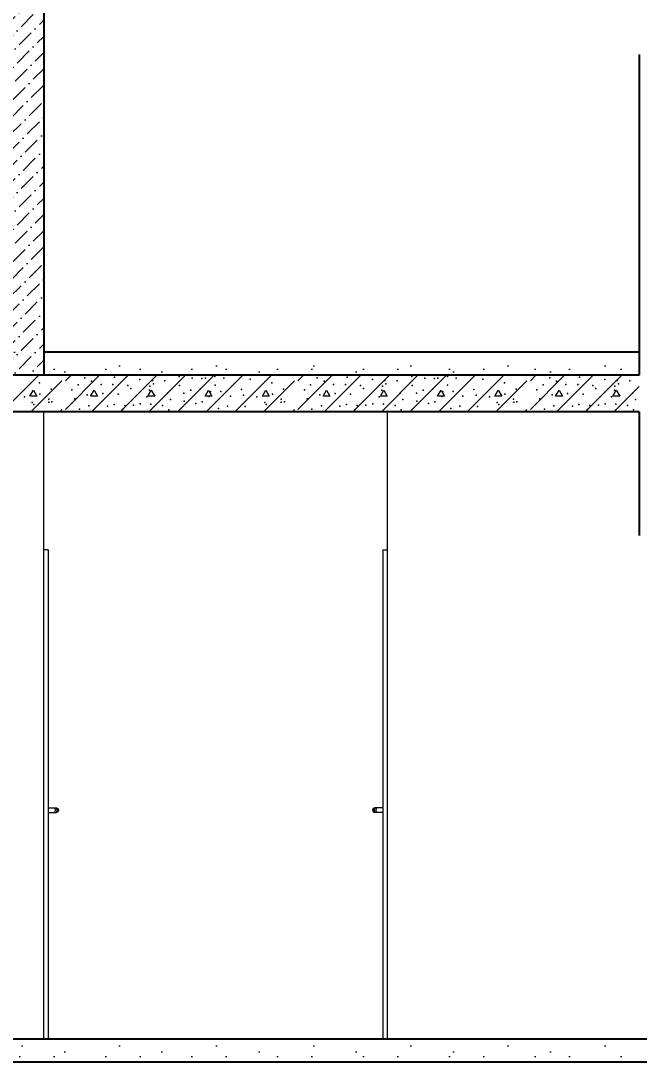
# Model space of a CAD drawing. Header units: millimetres. Extents: x 18162 to 7085488, y 72188 to 247925.
# Drawn here: x 3673479 to 3676179, y 137018 to 141565 of the extents above; entities that cross this region are included whole.
import ezdxf

# ---------------------------------------------------------------- set-up
doc = ezdxf.new("R2010")
doc.units = ezdxf.units.MM
doc.header["$MEASUREMENT"] = 0
doc.linetypes.add('Dot & Dashed', pattern=[670.277762, 317.5, -176.388889, 0, -176.388874])
doc.layers.add('Archicad Doors', color=7, linetype='Continuous')
doc.layers.add('Structural - Bearing', color=7, linetype='Continuous')
doc.styles.add('GENERATED_STYLE_3', font='', dxfattribs={"width": 0.8})
doc.styles.get('GENERATED_STYLE_3').set_extended_font_data('ISOCPEUR MON')
doc.dimstyles.new('GENERATED_STYLE__5', dxfattribs={"dimtxt": 220.000005, "dimasz": 114, "dimexe": 0.18, "dimexo": 150, "dimgap": 0, "dimtad": 1, "dimdec": 0, "dimzin": 0, "dimdsep": 46, "dimtxsty": 'GENERATED_STYLE_3', "dimblk": 'ARROWHEAD_2', "dimblk1": 'ARROWHEAD_2', "dimblk2": 'ARROWHEAD_2', "dimcen": 0.09, "dimclrd": 13, "dimclre": 13, "dimclrt": 13, "dimadec": 0, "dimazin": 0, "dimtfac": 1, "dimtdec": 4, "dimtmove": 0, "dimatfit": 3, "dimfxl": 1, "dimtolj": 1, "dimtzin": 0, "dimarcsym": 0})
pattern_1 = [(0, (3761974.7, 95118), (0, 779.423), [48.75, -401.25]), (0, (3762199.7, 95507.7), (0, 779.423), [48.75, -401.25]), (60, (3761974.7, 95118), (-675, 389.7114), [48.75, -401.25]), (60, (3762424.7, 95118), (-675, 389.7114), [48.75, -401.25]), (120, (3762023.5, 95118), (675, 389.7114), [48.75, -401.25]), (120, (3762473.5, 95118), (675, 389.7114), [48.75, -401.25]), (0, (3761974.73, 95193), (0, 150), [0, -150, 0, -225]), (45, (3762049.73, 95193), (-106.06602, 106.06602), [0, -112.5, 0, -187.5])]

# ---------------------------------------------------------------- blocks, each defined once
blk = doc.blocks.new('*X951', base_point=(3761974.7, 95118))
at = {"layer": 'Structural - Bearing', "color": 7, "linetype": 'Continuous', "lineweight": 9}
for p, q in [((3673398.1, 139858), (3673558.1, 140018)), ((3673673.9, 139993.7), (3673698.2, 140018)), ((3673673.9, 139868.7), (3673823.2, 140018)), ((3673788.2, 139858), (3673948.2, 140018)), ((3673913.2, 139858), (3674073.2, 140018)), ((3674038.2, 139858), (3674198.2, 140018)), ((3674163.2, 139858), (3674323.2, 140018)), ((3674288.2, 139858), (3674448.2, 140018)), ((3674413.2, 139858), (3674573.2, 140018)), ((3674689, 139993.7), (3674713.3, 140018)), ((3674689, 139868.7), (3674838.3, 140018)), ((3674803.3, 139858), (3674963.3, 140018)), ((3674928.3, 139858), (3675088.3, 140018)), ((3675053.3, 139858), (3675213.3, 140018)), ((3675178.3, 139858), (3675338.3, 140018)), ((3675303.3, 139858), (3675463.3, 140018)), ((3675428.3, 139858), (3675588.3, 140018)), ((3675704.2, 139993.7), (3675728.4, 140018)), ((3675704.2, 139868.7), (3675853.4, 140018)), ((3675818.4, 139858), (3675978.4, 140018)), ((3675943.4, 139858), (3676103.4, 140018)), ((3673523.1, 139858), (3673658.8, 139993.7)), ((3674538.2, 139858), (3674673.9, 139993.7)), ((3675553.3, 139858), (3675689, 139993.7)), ((3676068.4, 139858), (3676179.1, 139968.6)), ((3673518.6, 139926.1), (3673533.8, 139952.1)), ((3673548.7, 139926), (3673518.6, 139926.1)), ((3673533.8, 139952.1), (3673548.7, 139926)), ((3673783.8, 139926.1), (3673798.9, 139952.1)), ((3673813.8, 139926), (3673783.8, 139926.1)), ((3673798.9, 139952.1), (3673813.8, 139926)), ((3674033.8, 139926.1), (3674048.9, 139952.1)), ((3674063.8, 139926), (3674033.8, 139926.1)), ((3674048.9, 139952.1), (3674063.8, 139926)), ((3674283.8, 139926.1), (3674298.9, 139952.1)), ((3674313.8, 139926), (3674283.8, 139926.1)), ((3674298.9, 139952.1), (3674313.8, 139926)), ((3674533.8, 139926.1), (3674548.9, 139952.1)), ((3674563.8, 139926), (3674533.8, 139926.1)), ((3674548.9, 139952.1), (3674563.8, 139926)), ((3674798.9, 139926.1), (3674814, 139952.1)), ((3674828.9, 139926), (3674798.9, 139926.1)), ((3674814, 139952.1), (3674828.9, 139926)), ((3675048.9, 139926.1), (3675064, 139952.1)), ((3675078.9, 139926), (3675048.9, 139926.1)), ((3675064, 139952.1), (3675078.9, 139926)), ((3675298.9, 139926.1), (3675314, 139952.1)), ((3675328.9, 139926), (3675298.9, 139926.1)), ((3675314, 139952.1), (3675328.9, 139926)), ((3675548.9, 139926.1), (3675564, 139952.1)), ((3675578.9, 139926), (3675548.9, 139926.1)), ((3675564, 139952.1), (3675578.9, 139926)), ((3675814, 139926.1), (3675829.2, 139952.1)), ((3675844.1, 139926), (3675814, 139926.1)), ((3675829.2, 139952.1), (3675844.1, 139926)), ((3676064, 139926.1), (3676079.2, 139952.1)), ((3676094.1, 139926), (3676064, 139926.1)), ((3676079.2, 139952.1), (3676094.1, 139926)), ((3673648.1, 139858), (3673658.8, 139868.7)), ((3674663.2, 139858), (3674673.9, 139868.7)), ((3675678.3, 139858), (3675689, 139868.7))]:
    blk.add_line(p, q, dxfattribs=at)
for p in [(3673888.7, 140009.8), (3674170.6, 140012.7), (3674326.9, 140012.8), (3674903.8, 140009.8), (3675185.7, 140012.7), (3675342, 140012.8), (3675918.9, 140009.8), (3673560.5, 139985), (3673729, 139975.9), (3673758.6, 140005.9), (3673787.8, 139991.4), (3673829.3, 139977.3), (3673881, 139976.9), (3673946.7, 139973), (3673999.4, 139999.5), (3674042.5, 139969.5), (3674053.3, 139994.3), (3674058.4, 139980.7), (3674107.4, 139992.7), (3674172.3, 139972.6), (3674227.3, 140004.6), (3674269.7, 140003.5), (3674285.1, 140005.1), (3674327.6, 139974.3), (3674365.1, 140004.6), (3674480.6, 140000.4), (3674575.7, 139985), (3674744.1, 139975.9), (3674773.7, 140005.9), (3674802.9, 139991.4), (3674844.4, 139977.3), (3674896.1, 139976.9), (3674961.8, 139973), (3675014.5, 139999.5), (3675057.7, 139969.5), (3675068.5, 139994.3), (3675073.5, 139980.7), (3675122.6, 139992.7), (3675187.5, 139972.6), (3675242.5, 140004.6), (3675284.8, 140003.5), (3675300.3, 140005.1), (3675342.7, 139974.3), (3675380.3, 140004.6), (3675495.7, 140000.4), (3675590.8, 139985), (3675759.2, 139975.9), (3675788.9, 140005.9), (3675818, 139991.4), (3675859.5, 139977.3), (3675911.3, 139976.9), (3675976.9, 139973), (3676029.7, 139999.5), (3676072.8, 139969.5), (3676083.6, 139994.3), (3676088.7, 139980.7), (3676137.7, 139992.7), (3673495.1, 139923), (3673562.5, 139935.1), (3673611.4, 139957), (3673701.9, 139954.4), (3673768.9, 139932.5), (3673836.5, 139938.3), (3673904.1, 139935.1), (3673959.6, 139959.5), (3674028.6, 139923.2), (3674040.6, 139953.1), (3674119.8, 139939.6), (3674191.3, 139938.9), (3674220.9, 139953.1), (3674262.1, 139957), (3674302, 139924.8), (3674307.2, 139945.4), (3674352.3, 139947.3), (3674394, 139926.1), (3674442.2, 139955), (3674451.9, 139930.4), (3674510.2, 139923), (3674577.6, 139935.1), (3674626.6, 139957), (3674717.1, 139954.4), (3674784, 139932.5), (3674851.6, 139938.3), (3674919.2, 139935.1), (3674974.7, 139959.5), (3675043.7, 139923.2), (3675055.7, 139953.1), (3675134.9, 139939.6), (3675206.4, 139938.9), (3675236, 139953.1), (3675277.3, 139957), (3675317.2, 139924.8), (3675322.3, 139945.4), (3675367.5, 139947.3), (3675409.1, 139926.1), (3675457.4, 139955), (3675467, 139930.4), (3675525.4, 139923), (3675592.7, 139935.1), (3675641.7, 139957), (3675732.2, 139954.4), (3675799.2, 139932.5), (3675866.8, 139938.3), (3675934.4, 139935.1), (3675989.9, 139959.5), (3676058.9, 139923.2), (3676070.9, 139953.1), (3676150, 139939.6), (3673529, 139898.4), (3673535.8, 139889.2), (3673600.7, 139912.4), (3673600.9, 139900.6), (3673614.6, 139901.6), (3673714.9, 139913.9), (3673776.4, 139884.6), (3673857.3, 139881.9), (3673886.1, 139890), (3673932.8, 139886.1), (3673970.7, 139887.1), (3674000.7, 139892.6), (3674047.1, 139891.3), (3674098.1, 139885.8), (3674132.1, 139911.9), (3674193, 139903.8), (3674243.7, 139894.9), (3674271.3, 139901), (3674341.5, 139872.9), (3674381, 139883), (3674458.2, 139881.5), (3674544.1, 139898.4), (3674550.9, 139889.2), (3674615.8, 139912.4), (3674616, 139900.6), (3674629.7, 139901.6), (3674730, 139913.9), (3674791.6, 139884.6), (3674872.5, 139881.9), (3674901.2, 139890), (3674947.9, 139886.1), (3674985.8, 139887.1), (3675015.8, 139892.6), (3675062.2, 139891.3), (3675113.3, 139885.8), (3675147.2, 139911.9), (3675208.1, 139903.8), (3675258.8, 139894.9), (3675286.5, 139901), (3675356.7, 139872.9), (3675396.1, 139883), (3675473.3, 139881.5), (3675559.2, 139898.4), (3675566.1, 139889.2), (3675631, 139912.4), (3675631.1, 139900.6), (3675644.9, 139901.6), (3675745.2, 139913.9), (3675806.7, 139884.6), (3675887.6, 139881.9), (3675916.3, 139890), (3675963.1, 139886.1), (3676000.9, 139887.1), (3676031, 139892.6), (3676077.3, 139891.3), (3676128.4, 139885.8), (3676162.3, 139911.9), (3673735, 139869.1), (3673923.5, 139867.6), (3674124.7, 139866.3), (3674750.1, 139869.1), (3674938.7, 139867.6), (3675139.9, 139866.3), (3675765.3, 139869.1), (3675953.8, 139867.6), (3676155, 139866.3)]:
    blk.add_point(p, dxfattribs=at)
blk = doc.blocks.new('*D1112', base_point=(3761974.7, 95118))
at = {"color": 12, "linetype": 'Continuous', "lineweight": 35}
for p, q in [((3680249.8, 137161.3), (3680399.8, 137074.7)), ((3680249.8, 136901.3), (3680399.8, 136814.7))]:
    blk.add_line(p, q, dxfattribs=at)
at = {"color": 13, "linetype": 'Continuous', "lineweight": 13}
blk.add_line((3680324.8, 136858), (3680324.8, 137118), dxfattribs=at)
blk = doc.blocks.new('ARROWHEAD_2')
at = {"color": 0, "linetype": 'Continuous', "lineweight": 0}
for p, q in [((-0.378, -0.655), (0.378, 0.655)), ((0, 0), (-1, 0))]:
    blk.add_line(p, q, dxfattribs=at)
blk = doc.blocks.new('*D1113', base_point=(3761974.7, 95118))
at = {"color": 12, "linetype": 'Continuous', "lineweight": 35}
for p, q in [((3680249.8, 139901.3), (3680399.8, 139814.7)), ((3680249.8, 137161.3), (3680399.8, 137074.7))]:
    blk.add_line(p, q, dxfattribs=at)
at = {"color": 13, "linetype": 'Continuous', "lineweight": 13}
for p, q in [((3680437.3, 139858), (3680212.3, 139858)), ((3680324.8, 137118), (3680324.8, 139858)), ((3680437.3, 137118), (3680212.3, 137118)), ((3680324.8, 136858), (3680324.8, 137118))]:
    blk.add_line(p, q, dxfattribs=at)
at = {"color": 13, "lineweight": 13, "char_height": 220, "attachment_point": 7, "rotation": 90, "style": 'GENERATED_STYLE_3'}
for s, insert in [('\\A1;{\\pql;\\fISOCPEUR MON|b0|i0|c0|p0;\\W0.800000;260}', (3680344.7, 139445.8)), ('\\A1;{\\pql;\\fISOCPEUR MON|b0|i0|c0|p0;\\W0.800000;2,740}', (3680388.6, 138018.2))]:
    blk.add_mtext(s, dxfattribs=dict(at, insert=insert))
blk = doc.blocks.new('*D1114', base_point=(3761974.7, 95118))
at = {"color": 12, "linetype": 'Continuous', "lineweight": 35}
for p, q in [((3680249.8, 140161.3), (3680399.8, 140074.7)), ((3680249.8, 139901.3), (3680399.8, 139814.7))]:
    blk.add_line(p, q, dxfattribs=at)
at = {"color": 13, "linetype": 'Continuous', "lineweight": 13}
blk.add_line((3680324.8, 139858), (3680324.8, 140118), dxfattribs=at)
blk = doc.blocks.new('*D1115', base_point=(3761974.7, 95118))
at = {"color": 12, "linetype": 'Continuous', "lineweight": 35}
for p, q in [((3680249.8, 144061.3), (3680399.8, 143974.7)), ((3680249.8, 140161.3), (3680399.8, 140074.7))]:
    blk.add_line(p, q, dxfattribs=at)
at = {"color": 13, "linetype": 'Continuous', "lineweight": 13}
for p, q in [((3680437.3, 144018), (3680212.3, 144018)), ((3680324.8, 140118), (3680324.8, 144018)), ((3680437.3, 140118), (3680212.3, 140118)), ((3680324.8, 139858), (3680324.8, 140118))]:
    blk.add_line(p, q, dxfattribs=at)
at = {"color": 13, "lineweight": 13, "insert": (3680388.6, 141791.4), "char_height": 220, "attachment_point": 7, "rotation": 90, "style": 'GENERATED_STYLE_3'}
blk.add_mtext('\\A1;{\\pql;\\fISOCPEUR MON|b0|i0|c0|p0;\\W0.800000;3,900}', dxfattribs=at)

msp = doc.modelspace()

# ---------------------------------------------------------------- hatches: boundary and pattern name
at = {"layer": 'Structural - Bearing', "linetype": 'Continuous', "lineweight": 9}
h = msp.add_hatch(dxfattribs=at)
h.set_pattern_fill('Dot___Dashed_0003', style=0, pattern_type=2)
h.set_pattern_definition([(45, (3761974.73, 95118.01), (-70.71068, 70.71068), [75, -25, 0, -25]), (45, (3761983.57, 95197.56), (-70.71068, 70.71068), [75, -25, 0, -25])])
h.paths.add_polyline_path([(3673379.1, 144018), (3673379.1, 140018), (3673579.1, 140018), (3673579.1, 144018)])
h = msp.add_hatch(dxfattribs=at)
h.set_pattern_fill('Lightweight_Concrete_0003', style=0, pattern_type=2)
h.set_pattern_definition(pattern_1)
h.paths.add_polyline_path([(3673579.1, 140118), (3673579.1, 140018), (3676179.1, 140018), (3676179.1, 140118)])
h = msp.add_hatch(dxfattribs=at)
h.set_pattern_fill('Lightweight_Concrete_0003', style=0, pattern_type=2)
h.set_pattern_definition(pattern_1)
h.paths.add_polyline_path([(3669429.1, 137018), (3676379.1, 137018), (3676379.1, 137118), (3669429.1, 137118)])

# ---------------------------------------------------------------- linework, layer by layer
at = {"color": 8, "linetype": 'Dot & Dashed', "lineweight": 13}
for p, q in [((3658879.3, 140118), (3689916.5, 140118)), ((3658879.3, 137118), (3689916.5, 137118))]:
    msp.add_line(p, q, dxfattribs=at)
at = {"layer": 'Archicad Doors', "color": 7, "linetype": 'Continuous', "lineweight": 9}
for p, q in [((3673598.1, 139255), (3673579.1, 139255)), ((3673598.1, 139255), (3673598.1, 137118)), ((3675060.1, 139255), (3675060.1, 137118)), ((3675060.1, 139255), (3675079.1, 139255)), ((3673598.1, 138128), (3673619.1, 138128)), ((3673598.1, 138108), (3673619.1, 138108)), ((3673619.1, 138128), (3673624.8, 138128)), ((3673619.1, 138108), (3673624.8, 138108)), ((3673624.8, 138128), (3673629.7, 138128)), ((3673624.8, 138108), (3673629.7, 138108)), ((3673627.6, 138125.1), (3673628.7, 138118)), ((3673628.7, 138118), (3673627.6, 138110.9)), ((3673629.7, 138128), (3673632.9, 138128)), ((3673629.7, 138108), (3673632.9, 138108)), ((3673632.9, 138128), (3673634.1, 138128)), ((3673632.9, 138108), (3673634.1, 138108)), ((3673634.1, 138128), (3673641.1, 138125.1)), ((3673641.1, 138110.9), (3673634.1, 138108)), ((3673634.8, 138125.1), (3673636.9, 138118)), ((3673636.9, 138118), (3673634.8, 138110.9)), ((3673639.6, 138125.1), (3673642.3, 138118)), ((3673642.3, 138118), (3673639.6, 138110.9)), ((3673641.1, 138125.1), (3673644.1, 138118)), ((3673644.1, 138118), (3673641.1, 138110.9)), ((3675017, 138125.1), (3675014.1, 138118)), ((3675014.1, 138118), (3675017, 138110.9)), ((3675018.5, 138125.1), (3675015.8, 138118)), ((3675015.8, 138118), (3675018.5, 138110.9)), ((3675024.1, 138128), (3675017, 138125.1)), ((3675017, 138110.9), (3675024.1, 138108)), ((3675023.4, 138125.1), (3675021.2, 138118)), ((3675021.2, 138118), (3675023.4, 138110.9)), ((3675025.2, 138128), (3675024.1, 138128)), ((3675025.2, 138108), (3675024.1, 138108)), ((3675028.4, 138128), (3675025.2, 138128)), ((3675028.4, 138108), (3675025.2, 138108)), ((3675033.3, 138128), (3675028.4, 138128)), ((3675033.3, 138108), (3675028.4, 138108)), ((3675030.6, 138125.1), (3675029.4, 138118)), ((3675029.4, 138118), (3675030.6, 138110.9)), ((3675039.1, 138128), (3675033.3, 138128)), ((3675039.1, 138108), (3675033.3, 138108)), ((3675060.1, 138128), (3675039.1, 138128)), ((3675060.1, 138108), (3675039.1, 138108))]:
    msp.add_line(p, q, dxfattribs=at)
at = {"layer": 'Structural - Bearing', "color": 7, "linetype": 'Continuous', "lineweight": 25}
for p, q in [((3673579.1, 144018), (3673579.1, 140118)), ((3676179.1, 141418), (3676179.1, 140118)), ((3673579.1, 140118), (3673579.1, 140018)), ((3676179.1, 140118), (3673579.1, 140118)), ((3676179.1, 140118), (3676179.1, 140018)), ((3676179.1, 139858), (3672029.1, 139858)), ((3676179.1, 139858), (3676179.1, 139318)), ((3676379.1, 137018), (3669429.1, 137018))]:
    msp.add_line(p, q, dxfattribs=at)
at = {"layer": 'Structural - Bearing', "color": 7, "linetype": 'Continuous', "lineweight": 9}
for p, q in [((3673579.1, 137118), (3673579.1, 139858)), ((3675079.1, 139858), (3675079.1, 137118))]:
    msp.add_line(p, q, dxfattribs=at)
at = {"layer": 'Structural - Bearing', "color": 7, "linetype": 'Continuous', "lineweight": 25, "flags": 128}
for points in [[(3676179.1, 140018), (3673579.1, 140018), (3673379.1, 140018), (3669429.1, 140018)], [(3676379.1, 137118), (3671869.1, 137118), (3671829.1, 137118), (3669429.1, 137118)]]:
    msp.add_lwpolyline(points, dxfattribs=at)

# ---------------------------------------------------------------- block references
at = {"layer": 'Structural - Bearing', "lineweight": 0}
msp.add_blockref('*X951', (3761974.7, 95118), dxfattribs=at)

# ---------------------------------------------------------------- dimensions: what is measured, and where the dimension line sits
at = {"color": 13, "linetype": 'Continuous', "lineweight": 13}
for base, p1, p2, picture, middle in [((3680324.8, 144018), (3676329.1, 140118), (3674329.1, 144018), '*D1115', (3680170.8, 142159.9)), ((3680324.8, 140118), (3674429.1, 139858), (3676329.1, 140118), '*D1114', (3680170.8, 139696.9)), ((3680324.8, 139858), (3676329.1, 137118), (3674429.1, 139858), '*D1113', (3680170.8, 138386.7)), ((3680324.8, 137118), (3674429.1, 136858), (3676329.1, 137118), '*D1112', (3680170.8, 136696.9))]:
    dim = msp.add_linear_dim(base=base, p1=p1, p2=p2, angle=90, dimstyle='GENERATED_STYLE__5', dxfattribs=at)
    dim.commit()
    dim.dimension.update_dxf_attribs({"geometry": picture, "text_midpoint": middle, "dimtype": 160, "text_rotation": 90})

doc.saveas('drawing.dxf')
